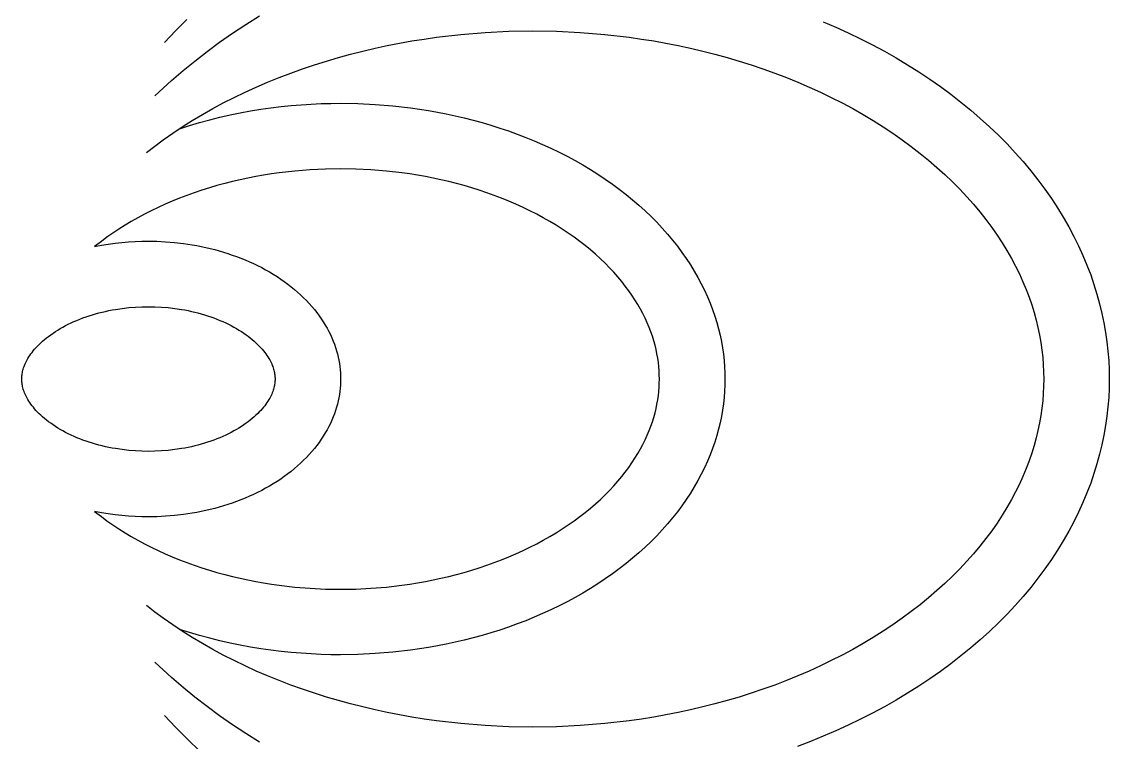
# Model space of a CAD drawing. Extents: x -1 to 583, y 83 to 489.
# Drawn here: x 142.4 to 269.2, y 201.5 to 285.5 of the extents above; entities that cross this region are included whole.
import ezdxf

# ---------------------------------------------------------------- set-up
doc = ezdxf.new("R2010")
doc.units = 0

msp = doc.modelspace()

# ---------------------------------------------------------------- linework, layer by layer
at = {"layer": 'Default'}
for p, q in [((160.329353, 284.456903), (161.654163, 285.790823)), ((168.527587, 285.204915), (170.123697, 286.210865)), ((235.824873, 285.51872), (237.294123, 284.885668)), ((159.036803, 283.091653), (160.329353, 284.456903)), ((165.468917, 283.120815), (166.985687, 284.181295)), ((166.985697, 284.181295), (168.527587, 285.204915)), ((190.749962, 283.707622), (193.584092, 284.035197)), ((193.584092, 284.035197), (196.427652, 284.267155)), ((196.427652, 284.267155), (199.198562, 284.401521)), ((199.198562, 284.40152), (201.972352, 284.446281)), ((201.972352, 284.446281), (204.746172, 284.40152)), ((204.746172, 284.401521), (207.517082, 284.267155)), ((207.517082, 284.267155), (210.360612, 284.035197)), ((210.360612, 284.035197), (213.194742, 283.707622)), ((237.294113, 284.885666), (238.744653, 284.22394)), ((238.744653, 284.223941), (240.174923, 283.533936)), ((164.010587, 282.046935), (165.468917, 283.120815)), ((183.586542, 282.433163), (185.018482, 282.74087)), ((185.018482, 282.74087), (186.444692, 283.020552)), ((186.444692, 283.020552), (187.875702, 283.274806)), ((187.875702, 283.274806), (189.310942, 283.503773)), ((189.310942, 283.503773), (190.749962, 283.707622)), ((213.194742, 283.707622), (214.633792, 283.503773)), ((214.633792, 283.503773), (216.069032, 283.274806)), ((216.069032, 283.274806), (217.500012, 283.020552)), ((217.500012, 283.020552), (218.926252, 282.74087)), ((218.926252, 282.74087), (220.358162, 282.433192)), ((240.174933, 283.533936), (241.583303, 282.816161)), ((241.583303, 282.816164), (242.968223, 282.071126)), ((162.579467, 280.937005), (164.010587, 282.046925)), ((179.323832, 281.351041), (180.738642, 281.738504)), ((180.738642, 281.738503), (182.160502, 282.099296)), ((182.160502, 282.099295), (183.586542, 282.433164)), ((220.358162, 282.433192), (221.784232, 282.099323)), ((221.784232, 282.099324), (223.206092, 281.738531)), ((223.206092, 281.738532), (224.620872, 281.351041)), ((242.968223, 282.071122), (244.328193, 281.299414)), ((161.209957, 279.818245), (162.579467, 280.937005)), ((175.138232, 280.029649), (176.521032, 280.496106)), ((176.521032, 280.496106), (177.918312, 280.937106)), ((177.918312, 280.937106), (179.323832, 281.351041)), ((224.620872, 281.351041), (226.026422, 280.937106)), ((226.026422, 280.937106), (227.423672, 280.496106)), ((227.423672, 280.496106), (228.806502, 280.029649)), ((244.328193, 281.299412), (245.661753, 280.501712)), ((245.661753, 280.501708), (246.967453, 279.678692)), ((159.869737, 278.664605), (161.209957, 279.818245)), ((171.068432, 278.472119), (172.411212, 279.017795)), ((172.411222, 279.017799), (173.764952, 279.535789)), ((173.764962, 279.535789), (175.138222, 280.029649)), ((228.806512, 280.029649), (230.179772, 279.535789)), ((230.179772, 279.535787), (231.533482, 279.017769)), ((231.533482, 279.017765), (232.876292, 278.472117)), ((246.967453, 279.678691), (248.243883, 278.831178)), ((157.913771, 276.863774), (158.882554, 277.774166)), ((158.882557, 277.774165), (159.869741, 278.664604)), ((168.444162, 277.30852), (169.750142, 277.904206)), ((169.750142, 277.904205), (171.068432, 278.47212)), ((232.876292, 278.47212), (234.194582, 277.904205)), ((234.194582, 277.904206), (235.500532, 277.30852)), ((248.243883, 278.831179), (249.489753, 277.959931)), ((249.489753, 277.959928), (250.703763, 277.065849)), ((165.904612, 276.049051), (167.167502, 276.692658)), ((167.167502, 276.692656), (168.444162, 277.308521)), ((235.500532, 277.308521), (236.777192, 276.692656)), ((236.777182, 276.692658), (238.040102, 276.049051)), ((250.703753, 277.065844), (251.884743, 276.149808)), ((163.461472, 274.699181), (164.675422, 275.387916)), ((164.675422, 275.387918), (165.904612, 276.049051)), ((167.880963, 274.89554), (169.071493, 275.11398)), ((169.071493, 275.113979), (170.260663, 275.307499)), ((170.260663, 275.307499), (171.447183, 275.476437)), ((171.447183, 275.476437), (172.629633, 275.621217)), ((172.629633, 275.621217), (173.806813, 275.742262)), ((173.806803, 275.742262), (174.977433, 275.84008)), ((174.977433, 275.84008), (176.140353, 275.915151)), ((176.140353, 275.915151), (177.294503, 275.968039)), ((177.294503, 275.968039), (178.438773, 275.999338)), ((178.438773, 275.999338), (179.572203, 276.009498)), ((179.572203, 276.009554), (181.569403, 275.977607)), ((181.569403, 275.977606), (183.597673, 275.879506)), ((183.597683, 275.879505), (185.651353, 275.712176)), ((185.651353, 275.712175), (187.724163, 275.472823)), ((187.724163, 275.472822), (189.809243, 275.158935)), ((189.809243, 275.158935), (190.854113, 274.973402)), ((238.040102, 276.049051), (239.269262, 275.387918)), ((239.269262, 275.387916), (240.483212, 274.699181)), ((251.884743, 276.149807), (253.031553, 275.212774)), ((253.031553, 275.212772), (254.143113, 274.255757)), ((161.126002, 273.265044), (162.285372, 273.995745)), ((162.285372, 273.995746), (163.461472, 274.699184)), ((163.135073, 273.767442), (164.316113, 274.088018)), ((164.316113, 274.088018), (165.501813, 274.382771)), ((165.501803, 274.382771), (166.690583, 274.651898)), ((166.690583, 274.651898), (167.880963, 274.89554)), ((190.854113, 274.973402), (191.899293, 274.768509)), ((191.899293, 274.768509), (192.943773, 274.544086)), ((192.943773, 274.544086), (193.986553, 274.299964)), ((193.986563, 274.299964), (195.026603, 274.03603)), ((195.026613, 274.03603), (196.062843, 273.752228)), ((240.483212, 274.699184), (241.659312, 273.995746)), ((241.659312, 273.995745), (242.818682, 273.265044)), ((254.143113, 274.255762), (255.218433, 273.279782)), ((160.007952, 272.522825), (161.126002, 273.265041)), ((160.793253, 273.048764), (161.960273, 273.421043)), ((161.960263, 273.421043), (163.135073, 273.767442)), ((196.062843, 273.752228), (197.094283, 273.448472)), ((197.094283, 273.448472), (198.119763, 273.124792)), ((198.119763, 273.124792), (199.138243, 272.781215)), ((199.138253, 272.781215), (200.148603, 272.417826)), ((242.818682, 273.265041), (243.936762, 272.522825)), ((255.218443, 273.279783), (256.256593, 272.285882)), ((157.915952, 271.024391), (158.908103, 271.75385)), ((158.908102, 271.753851), (160.007952, 272.522821)), ((200.148613, 272.417826), (201.149793, 272.03471)), ((201.149792, 272.03471), (202.140673, 271.632064)), ((202.140674, 271.632064), (203.120182, 271.210029)), ((243.936762, 272.522821), (245.036582, 271.753851)), ((245.036572, 271.753854), (246.092002, 270.976671)), ((256.256603, 272.285883), (257.256793, 271.275163)), ((257.256799, 271.275163), (258.218273, 270.248753)), ((156.941103, 270.27193), (157.915954, 271.02439)), ((203.12018, 271.210029), (204.087214, 270.76886)), ((204.087215, 270.76886), (205.04073, 270.308866)), ((205.040729, 270.308866), (205.979625, 269.830359)), ((246.091992, 270.976674), (247.127692, 270.173414)), ((247.127695, 270.173411), (248.116742, 269.365494)), ((258.218273, 270.248753), (259.140349, 269.207773)), ((205.97963, 269.830359), (206.902919, 269.333648)), ((206.902924, 269.333651), (207.80959, 268.819189)), ((207.809586, 268.819192), (208.698614, 268.287401)), ((248.116746, 269.36549), (249.084655, 268.532371)), ((259.14035, 269.207773), (260.022463, 268.153363)), ((170.598123, 267.626412), (169.688352, 267.464783)), ((171.510632, 267.771982), (170.598124, 267.626412)), ((172.425514, 267.901578), (171.510635, 267.771982)), ((174.229735, 268.110112), (172.425515, 267.901578)), ((176.039965, 268.25777), (174.229735, 268.110111)), ((177.805035, 268.343367), (176.039965, 268.257769)), ((179.571945, 268.371871), (177.805035, 268.343367)), ((181.338845, 268.343367), (179.571935, 268.371871)), ((183.103915, 268.257769), (181.338845, 268.343367)), ((184.914145, 268.110111), (183.103915, 268.25777)), ((186.718365, 267.901578), (184.914145, 268.110112)), ((187.633245, 267.771982), (186.718366, 267.901578)), ((188.545756, 267.626412), (187.633248, 267.771982)), ((189.455528, 267.464783), (188.545757, 267.626412)), ((208.698609, 268.2874), (209.569066, 267.738732)), ((209.569063, 267.738737), (210.420019, 267.1737)), ((249.084651, 268.532373), (250.004046, 267.69804)), ((250.004048, 267.698036), (250.900921, 266.839573)), ((260.022468, 268.153363), (260.86411, 267.086703)), ((165.16874, 266.405294), (164.281519, 266.144041)), ((166.065639, 266.65094), (165.168737, 266.405294)), ((166.966967, 266.879653), (166.065635, 266.65094)), ((167.872425, 267.09163), (166.966972, 266.879653)), ((168.781602, 267.286984), (167.872424, 267.09163)), ((169.688354, 267.464784), (168.781603, 267.286984)), ((190.362277, 267.286984), (189.455526, 267.464784)), ((191.271456, 267.09163), (190.362278, 267.286984)), ((192.176908, 266.879653), (191.271455, 267.09163)), ((193.078245, 266.650912), (192.176913, 266.879653)), ((193.975143, 266.405294), (193.078241, 266.650912)), ((194.862361, 266.144041), (193.97514, 266.405294)), ((210.420024, 267.1737), (211.250603, 266.592887)), ((211.250608, 266.592883), (212.059964, 265.99683)), ((250.900924, 266.839573), (251.748408, 265.983396)), ((260.864111, 267.086703), (261.664888, 266.008983)), ((161.65276, 265.257215), (160.804147, 264.932603)), ((162.523077, 265.570199), (161.652761, 265.257215)), ((163.399461, 265.865742), (162.523077, 265.570199)), ((164.281517, 266.144041), (163.39946, 265.865742)), ((195.74442, 265.865742), (194.862363, 266.144041)), ((196.620803, 265.570199), (195.744419, 265.865742)), ((197.491119, 265.257215), (196.620803, 265.570199)), ((198.339733, 264.932603), (197.49112, 265.257215)), ((212.059963, 265.996833), (212.847278, 265.386133)), ((212.847274, 265.386133), (213.611813, 264.761463)), ((251.748411, 265.983396), (252.572104, 265.104303)), ((252.572108, 265.104305), (253.345961, 264.230856)), ((261.664887, 266.008983), (262.424431, 264.921323)), ((158.301258, 263.854431), (157.500256, 263.468041)), ((159.127886, 264.231423), (158.301258, 263.854431)), ((159.962358, 264.590748), (159.127884, 264.231423)), ((160.804144, 264.932604), (159.96236, 264.590748)), ((199.18152, 264.590748), (198.339736, 264.932604)), ((200.015996, 264.231423), (199.181522, 264.590748)), ((200.842622, 263.854431), (200.015994, 264.231423)), ((201.643624, 263.468041), (200.842622, 263.854431)), ((213.611814, 264.761462), (214.352844, 264.123443)), ((214.352842, 264.123445), (215.069714, 263.472782)), ((253.345962, 264.230859), (254.094838, 263.335905)), ((262.424435, 264.921333), (263.142577, 263.824983)), ((263.142581, 263.824983), (263.819095, 262.721073)), ((155.939051, 262.650726), (155.179733, 262.219971)), ((156.707883, 263.064266), (155.939054, 262.650726)), ((157.500254, 263.468041), (156.707888, 263.064266)), ((202.435992, 263.064266), (201.643626, 263.468041)), ((203.204826, 262.650726), (202.435997, 263.064266)), ((203.964117, 262.219942), (203.204827, 262.650726)), ((215.069711, 263.472786), (215.761832, 262.810185)), ((215.761835, 262.810181), (216.428641, 262.136376)), ((254.094838, 263.335909), (254.794382, 262.449619)), ((254.794385, 262.449624), (255.467908, 261.543409)), ((263.819094, 262.721073), (264.453981, 261.610783)), ((153.724001, 261.32606), (153.029791, 260.86522)), ((154.446661, 261.781482), (153.724003, 261.32606)), ((155.179733, 262.21997), (154.446661, 261.781482)), ((204.697217, 261.781482), (203.964117, 262.219942)), ((205.419877, 261.32606), (204.697219, 261.781482)), ((206.114089, 260.86522), (205.419879, 261.32606)), ((216.428642, 262.136376), (217.069625, 261.452101)), ((217.069624, 261.4521), (217.684332, 260.758116)), ((255.46791, 261.543409), (256.092975, 260.648624)), ((264.453982, 261.610783), (265.047184, 260.495273)), ((151.6944, 259.9073), (150.907311, 259.293185)), ((152.346901, 260.387785), (151.694404, 259.907302)), ((153.029794, 260.86522), (152.346901, 260.387785)), ((154.866499, 259.84935), (155.643597, 259.897244)), ((155.643595, 259.897244), (156.412509, 259.925466)), ((156.412509, 259.925466), (157.172025, 259.934779)), ((157.172023, 259.934779), (158.170609, 259.918692)), ((158.170603, 259.918805), (159.184743, 259.869755)), ((159.184733, 259.869755), (160.211573, 259.786104)), ((206.796979, 260.387785), (206.114086, 260.86522)), ((207.449476, 259.907302), (206.796979, 260.387785)), ((208.089809, 259.410732), (207.449476, 259.907302)), ((217.684328, 260.75812), (218.272394, 260.05519)), ((218.272394, 260.055185), (218.833508, 259.34407)), ((256.09297, 260.648629), (256.69114, 259.735669)), ((265.047183, 260.495263), (265.598842, 259.375693)), ((150.907404, 259.29326), (151.703891, 259.448397)), ((151.703893, 259.448397), (152.499674, 259.581126)), ((152.499672, 259.581126), (153.293083, 259.69187)), ((153.293081, 259.69187), (154.082512, 259.78108)), ((154.082517, 259.781081), (154.866501, 259.84935)), ((160.211573, 259.786104), (161.247973, 259.666414)), ((161.247973, 259.666414), (162.290533, 259.50947)), ((162.290532, 259.50947), (162.812953, 259.416704)), ((162.812952, 259.416704), (163.335542, 259.314257)), ((163.33554, 259.314257), (163.857792, 259.202046)), ((163.857793, 259.202046), (164.37917, 259.079985)), ((164.379171, 259.079985), (164.899193, 258.948018)), ((164.89919, 258.948018), (165.417321, 258.806117)), ((165.417326, 258.806117), (165.93303, 258.654225)), ((165.933035, 258.654225), (166.445776, 258.492399)), ((208.698366, 258.913627), (208.089811, 259.410733)), ((209.293941, 258.401003), (208.698368, 258.913631)), ((218.833511, 259.344066), (219.367334, 258.625585)), ((219.36733, 258.625589), (219.873721, 257.900476)), ((256.691138, 259.735671), (257.24243, 258.836399)), ((257.24243, 258.836394), (257.766178, 257.920781)), ((265.598846, 259.375693), (266.109103, 258.253183)), ((166.445774, 258.492399), (166.955015, 258.32061)), ((166.955017, 258.320611), (167.460194, 258.138916)), ((167.460192, 258.138916), (167.960797, 257.947344)), ((167.960797, 257.947344), (168.456238, 257.746035)), ((168.456238, 257.746035), (168.945978, 257.535018)), ((168.945978, 257.535018), (169.429509, 257.314433)), ((209.856718, 257.890321), (209.293939, 258.401002)), ((210.405729, 257.364852), (209.856723, 257.890321)), ((210.921603, 256.843731), (210.405729, 257.364854)), ((219.873721, 257.900478), (220.352454, 257.169579)), ((257.76618, 257.920778), (258.24497, 257.020744)), ((266.109104, 258.253183), (266.578213, 257.128843)), ((169.429509, 257.314434), (169.906267, 257.084451)), ((169.906267, 257.084451), (170.375715, 256.845183)), ((170.375715, 256.845183), (170.837346, 256.596828)), ((170.837346, 256.596827), (171.290679, 256.339582)), ((171.290679, 256.339581), (171.735207, 256.0737)), ((171.735206, 256.0737), (172.170421, 255.799352)), ((211.422999, 256.308634), (210.921603, 256.843727)), ((211.891261, 255.780177), (211.422998, 256.308638)), ((220.352454, 257.169578), (220.803473, 256.433628)), ((220.803473, 256.433632), (221.226721, 255.693448)), ((258.244969, 257.020746), (258.695706, 256.106318)), ((258.695705, 256.106315), (259.103883, 255.208736)), ((266.578213, 257.128843), (267.006457, 256.003733)), ((172.17042, 255.799352), (172.595898, 255.516848)), ((172.595898, 255.516847), (173.011188, 255.226441)), ((173.011188, 255.22644), (173.415866, 254.928414)), ((173.415867, 254.928413), (173.809538, 254.623049)), ((212.344396, 255.238678), (211.89126, 255.780177)), ((212.764963, 254.705847), (212.344396, 255.238682)), ((221.226721, 255.693447), (221.622199, 254.949792)), ((221.622199, 254.94979), (221.989962, 254.203397)), ((259.103883, 255.208735), (259.483697, 254.298795)), ((267.006457, 256.003743), (267.394258, 254.878943)), ((267.394258, 254.878943), (267.74204, 253.755503)), ((173.809538, 254.623049), (174.191808, 254.310714)), ((174.191808, 254.310714), (174.562309, 253.991718)), ((174.562309, 253.991719), (174.920759, 253.666373)), ((174.920759, 253.666373), (175.26682, 253.335073)), ((213.169952, 254.160992), (212.764963, 254.70585)), ((213.536022, 253.63736), (213.169952, 254.160995)), ((213.886683, 253.103255), (213.536022, 253.63736)), ((221.989963, 254.2034), (222.330153, 253.45506)), ((259.483697, 254.298792), (259.823436, 253.406575)), ((267.74204, 253.755503), (268.050311, 252.634433)), ((155.652764, 252.247198), (156.411998, 252.284)), ((156.412, 252.284), (157.172024, 252.296135)), ((157.172066, 252.296248), (157.932062, 252.284113)), ((157.932062, 252.284), (158.691296, 252.247198)), ((175.266819, 253.335072), (175.600208, 252.998184)), ((175.600208, 252.998184), (175.920699, 252.656046)), ((175.920699, 252.656046), (176.228067, 252.309054)), ((176.228067, 252.309054), (176.522086, 251.957575)), ((214.221116, 252.55891), (213.886683, 253.10326)), ((214.538531, 252.00446), (214.221116, 252.558913)), ((222.330154, 253.455062), (222.642884, 252.70548)), ((222.642884, 252.705483), (222.92838, 251.955422)), ((259.823436, 253.406578), (260.134755, 252.504032)), ((260.134755, 252.504036), (260.408708, 251.619468)), ((268.050312, 252.634433), (268.319636, 251.516633)), ((149.541006, 250.977481), (149.905637, 251.108601)), ((149.905637, 251.108601), (150.272836, 251.232384)), ((150.272836, 251.232384), (150.642406, 251.348913)), ((150.642405, 251.348913), (151.01412, 251.458359)), ((151.014119, 251.458359), (151.394216, 251.562442)), ((151.394216, 251.562442), (151.776203, 251.659329)), ((151.776204, 251.659329), (152.159913, 251.749132)), ((152.159914, 251.749132), (152.545203, 251.831908)), ((152.545204, 251.831909), (152.932497, 251.907854)), ((152.932498, 251.907854), (153.321061, 251.976858)), ((153.321063, 251.976857), (154.101548, 252.094346)), ((154.10155, 252.094347), (154.875883, 252.183839)), ((154.875888, 252.183839), (155.65276, 252.247198)), ((158.691291, 252.247198), (159.468192, 252.183839)), ((159.468197, 252.183839), (160.242501, 252.094347)), ((160.242502, 252.094346), (161.022987, 251.976857)), ((161.022991, 251.976858), (161.411582, 251.907854)), ((161.411583, 251.907854), (161.798876, 251.831909)), ((161.798877, 251.831908), (162.184166, 251.749132)), ((162.184167, 251.749132), (162.567876, 251.659329)), ((162.567877, 251.659329), (162.949864, 251.562442)), ((162.949865, 251.562442), (163.329933, 251.458359)), ((163.329933, 251.458359), (163.701676, 251.348913)), ((163.701676, 251.348913), (164.071217, 251.232384)), ((164.071218, 251.232384), (164.438417, 251.108601)), ((164.438417, 251.108601), (164.803076, 250.977481)), ((176.522086, 251.957574), (176.802643, 251.602031)), ((176.802642, 251.60203), (177.069568, 251.24279)), ((177.069568, 251.242789), (177.322749, 250.880247)), ((214.815391, 251.484383), (214.538531, 252.004462)), ((215.07639, 250.956152), (214.815391, 251.484387)), ((222.928379, 251.955419), (223.186923, 251.205583)), ((223.186923, 251.20558), (223.418768, 250.456619)), ((260.408708, 251.619465), (260.654326, 250.726656)), ((268.319636, 251.516643), (268.550635, 250.403133)), ((146.614167, 249.569586), (146.898506, 249.739512)), ((146.898506, 249.739512), (147.207962, 249.914998)), ((147.207963, 249.914998), (147.521342, 250.083343)), ((147.521342, 250.083344), (147.838362, 250.24469)), ((147.838362, 250.244691), (148.158825, 250.399179)), ((148.158825, 250.399179), (148.499721, 250.554599)), ((148.49972, 250.554599), (148.843862, 250.702737)), ((148.843861, 250.702738), (149.191051, 250.843651)), ((149.191051, 250.843651), (149.541006, 250.977481)), ((164.803076, 250.977481), (165.153031, 250.843651)), ((165.153032, 250.843651), (165.500193, 250.702738)), ((165.500193, 250.702737), (165.844335, 250.554599)), ((165.844335, 250.554599), (166.185259, 250.399151)), ((166.185259, 250.399151), (166.505694, 250.244691)), ((166.505694, 250.244691), (166.822742, 250.083345)), ((166.822743, 250.083344), (167.136122, 249.914999)), ((167.136123, 249.914999), (167.445551, 249.739513)), ((167.445551, 249.739513), (167.72989, 249.569587)), ((177.322749, 250.880246), (177.56213, 250.514769)), ((177.56213, 250.514768), (177.787625, 250.146807)), ((177.787626, 250.146807), (177.999264, 249.776701)), ((177.999264, 249.776701), (178.196989, 249.404874)), ((215.320822, 250.420067), (215.07639, 250.956148)), ((215.547955, 249.876448), (215.320823, 250.420064)), ((215.742406, 249.366244), (215.547955, 249.876445)), ((223.418768, 250.456619), (223.624282, 249.70921)), ((260.654325, 250.726655), (260.86523, 249.851795)), ((260.86523, 249.85179), (261.048138, 248.970665)), ((268.550635, 250.403133), (268.743985, 249.294763)), ((144.840319, 248.26846), (145.063557, 248.460569)), ((145.063556, 248.460568), (145.291648, 248.646863)), ((145.291648, 248.646863), (145.536588, 248.83677)), ((145.536588, 248.83677), (145.786157, 249.020497)), ((145.786157, 249.020496), (146.057683, 249.210234)), ((146.057683, 249.210233), (146.333781, 249.393198)), ((146.33378, 249.393197), (146.614168, 249.569586)), ((167.729889, 249.569587), (168.010277, 249.393198)), ((168.010276, 249.393199), (168.286374, 249.210234)), ((168.286374, 249.210235), (168.5579, 249.020497)), ((168.557899, 249.020497), (168.801344, 248.841399)), ((168.801344, 248.841399), (169.040358, 248.656459)), ((169.040358, 248.656459), (169.274602, 248.465508)), ((169.274602, 248.465507), (169.503738, 248.26846)), ((178.196989, 249.404873), (178.380885, 249.031691)), ((178.380885, 249.031691), (178.55098, 248.657521)), ((178.55098, 248.657521), (178.707331, 248.28273)), ((215.920883, 248.850225), (215.742406, 249.36624)), ((216.082907, 248.32882), (215.920883, 248.850225)), ((223.624282, 249.709208), (223.803832, 248.964029)), ((223.803831, 248.964025), (223.95784, 248.221668)), ((261.048138, 248.970668), (261.198873, 248.10704)), ((268.743986, 249.294763), (268.900365, 248.192403)), ((143.760086, 247.153117), (143.912429, 247.334529)), ((143.912429, 247.33453), (144.069655, 247.511765)), ((144.069655, 247.511766), (144.248753, 247.70283)), ((144.248753, 247.702831), (144.433016, 247.888956)), ((144.433016, 247.888957), (144.634127, 248.081404)), ((144.634128, 248.081404), (144.840319, 248.268461)), ((169.503738, 248.26846), (169.70389, 248.087019)), ((169.703889, 248.08702), (169.8993, 247.900499)), ((169.8993, 247.900499), (170.089602, 247.708786)), ((170.089602, 247.708785), (170.274401, 247.511766)), ((170.274401, 247.511765), (170.431627, 247.33453)), ((170.431627, 247.334529), (170.58397, 247.153117)), ((178.707331, 248.28273), (178.850079, 247.907685)), ((178.850079, 247.907685), (178.979365, 247.532781)), ((178.979364, 247.532781), (179.095273, 247.158301)), ((216.227912, 247.802445), (216.082906, 248.328817)), ((216.3478, 247.305507), (216.227912, 247.802443)), ((216.452053, 246.80507), (216.3478, 247.305506)), ((223.957839, 248.221669), (224.08673, 247.482755)), ((224.08673, 247.482755), (224.190983, 246.747849)), ((261.198873, 248.107042), (261.322091, 247.239068)), ((261.322091, 247.239071), (261.415563, 246.388002)), ((268.900366, 248.192403), (269.020564, 247.096903)), ((142.872131, 245.774547), (142.950081, 245.931886)), ((142.950081, 245.931886), (143.032687, 246.086882)), ((143.032687, 246.086882), (143.134428, 246.264428)), ((143.134428, 246.264428), (143.241729, 246.4387)), ((143.241728, 246.4387), (143.354222, 246.60967)), ((143.354222, 246.60967), (143.47157, 246.777366)), ((143.47157, 246.777367), (143.61302, 246.967415)), ((143.61302, 246.967415), (143.760086, 247.153117)), ((170.583971, 247.153117), (170.731065, 246.967415)), ((170.731066, 246.967415), (170.872487, 246.777367)), ((170.872487, 246.777366), (170.989835, 246.60967)), ((170.989835, 246.60967), (171.102329, 246.4387)), ((171.102328, 246.4387), (171.209629, 246.264428)), ((171.209629, 246.264428), (171.31137, 246.086882)), ((171.31137, 246.086882), (171.393976, 245.931886)), ((171.393976, 245.931886), (171.471954, 245.774547)), ((179.095273, 247.1583), (179.19803, 246.784582)), ((179.19803, 246.784581), (179.287805, 246.411992)), ((179.287805, 246.411991), (179.364823, 246.040813)), ((179.364824, 246.040813), (179.429255, 245.671356)), ((216.540332, 246.301586), (216.452053, 246.80507)), ((216.612327, 245.79553), (216.540332, 246.301582)), ((224.190983, 246.747849), (224.271134, 246.017515)), ((224.271134, 246.017513), (224.327663, 245.292259)), ((261.415563, 246.388), (261.482196, 245.534391)), ((269.020564, 247.096903), (269.1054, 246.009023)), ((269.105399, 246.009023), (269.155635, 244.929523)), ((142.483172, 244.615461), (142.510548, 244.746694)), ((142.510604, 244.746694), (142.5421, 244.876996)), ((142.5421, 244.876996), (142.58243, 245.023159)), ((142.58243, 245.023158), (142.627557, 245.16791)), ((142.627557, 245.16791), (142.677285, 245.311166)), ((142.677285, 245.311166), (142.73133, 245.45287)), ((142.73133, 245.45287), (142.79912, 245.614837)), ((142.79912, 245.614838), (142.872131, 245.774547)), ((171.471954, 245.774547), (171.544965, 245.614838)), ((171.544965, 245.614837), (171.612726, 245.45287)), ((171.612726, 245.45287), (171.6668, 245.311166)), ((171.6668, 245.311166), (171.716499, 245.16791)), ((171.716499, 245.16791), (171.761655, 245.023158)), ((171.761655, 245.023159), (171.801984, 244.876996)), ((171.801984, 244.876996), (171.833452, 244.746694)), ((171.833452, 244.746694), (171.860827, 244.615461)), ((179.429255, 245.671356), (179.481382, 245.303931)), ((179.481382, 245.303931), (179.521457, 244.938736)), ((179.521457, 244.938736), (179.549736, 244.576109)), ((216.665893, 245.307794), (216.612328, 245.79553)), ((216.70405, 244.818619), (216.665893, 245.307794)), ((216.72643, 244.339208), (216.704134, 244.818619)), ((224.327663, 245.292259), (224.361162, 244.572593)), ((261.482196, 245.53439), (261.521255, 244.69684)), ((261.521255, 244.69684), (261.534237, 243.8585)), ((269.155635, 244.929523), (269.172286, 243.859113)), ((142.410454, 243.85069), (142.41, 243.867)), ((142.410049, 243.85905), (142.412871, 243.982268)), ((142.412871, 243.735804), (142.410049, 243.85905)), ((142.412024, 243.982268), (142.417951, 244.105373)), ((142.418797, 243.612698), (142.412871, 243.735803)), ((142.417951, 244.105374), (142.427546, 244.228253)), ((142.428393, 243.489847), (142.418797, 243.612698)), ((142.427546, 244.228253), (142.441093, 244.350766)), ((142.44194, 243.367334), (142.428393, 243.489847)), ((142.441008, 244.350765), (142.459917, 244.483466)), ((142.459945, 244.483466), (142.483088, 244.615461)), ((171.860884, 244.615461), (171.884026, 244.483466)), ((171.884139, 244.483466), (171.903048, 244.350765)), ((171.903048, 244.350766), (171.916594, 244.228253)), ((171.917441, 243.489817), (171.903894, 243.367333)), ((171.916594, 244.228253), (171.92619, 244.105374)), ((171.927037, 243.612697), (171.917441, 243.489818)), ((171.92619, 244.105373), (171.932117, 243.982268)), ((171.932963, 243.735803), (171.927037, 243.612698)), ((171.932117, 243.982268), (171.934939, 243.85905)), ((171.934939, 243.85905), (171.932117, 243.735804)), ((179.566274, 243.502678), (179.549623, 243.142845)), ((179.549736, 244.576109), (179.566387, 244.216276)), ((179.571918, 243.859491), (179.566274, 243.502678)), ((179.566387, 244.216276), (179.572031, 243.859491)), ((216.72643, 243.379513), (216.733768, 243.859375)), ((216.733881, 243.859375), (216.726543, 244.339209)), ((224.361162, 244.572597), (224.372169, 243.858999)), ((224.372197, 243.859004), (224.361191, 243.145377)), ((261.534266, 243.858499), (261.521283, 243.02013)), ((269.172201, 243.859113), (269.15555, 242.788673)), ((142.460877, 243.234634), (142.441968, 243.367335)), ((142.484104, 243.102611), (142.460961, 243.234634)), ((142.511536, 242.971406), (142.48416, 243.102611)), ((142.543032, 242.841104), (142.511536, 242.971406)), ((142.583361, 242.694913), (142.543032, 242.841104)), ((142.628488, 242.550161), (142.583361, 242.694913)), ((142.678216, 242.406905), (142.628488, 242.550161)), ((142.732261, 242.26523), (142.678216, 242.406905)), ((142.800051, 242.103234), (142.732261, 242.265229)), ((171.613629, 242.265227), (171.545868, 242.103232)), ((171.667703, 242.406903), (171.613629, 242.265228)), ((171.717402, 242.550159), (171.667703, 242.406903)), ((171.762558, 242.694911), (171.717402, 242.550159)), ((171.802887, 242.841102), (171.762558, 242.694911)), ((171.834355, 242.971404), (171.802887, 242.841102)), ((171.861787, 243.102609), (171.834411, 242.971404)), ((171.885042, 243.234632), (171.8619, 243.102609)), ((171.903951, 243.367333), (171.885042, 243.234632)), ((179.481184, 242.415051), (179.429058, 242.047598)), ((179.52126, 242.780218), (179.481184, 242.415051)), ((179.549538, 243.142845), (179.52126, 242.780218)), ((216.612328, 241.923219), (216.665865, 242.410955)), ((216.665865, 242.410955), (216.704078, 242.900102)), ((216.704078, 242.900102), (216.726373, 243.379513)), ((224.327663, 242.425714), (224.271134, 241.70046)), ((224.361162, 243.14538), (224.327663, 242.425714)), ((261.482196, 242.182579), (261.415563, 241.328999)), ((261.521255, 243.020129), (261.482196, 242.182579)), ((269.155635, 242.788673), (269.105399, 241.709173)), ((142.873062, 241.943552), (142.800051, 242.103233)), ((142.951012, 241.786185), (142.873063, 241.943552)), ((143.033619, 241.631217), (142.951012, 241.786185)), ((143.135359, 241.453643), (143.033618, 241.631217)), ((143.24266, 241.279371), (143.135359, 241.453643)), ((143.355153, 241.108401), (143.242659, 241.279371)), ((143.472501, 240.940705), (143.355153, 241.108401)), ((143.613951, 240.750685), (143.472501, 240.940705)), ((170.87339, 240.940703), (170.731969, 240.750683)), ((170.990738, 241.108399), (170.87339, 240.940703)), ((171.103232, 241.279369), (170.990738, 241.108399)), ((171.210532, 241.453641), (171.103231, 241.279369)), ((171.312301, 241.631215), (171.210532, 241.453641)), ((171.394879, 241.786183), (171.312301, 241.631215)), ((171.472857, 241.94355), (171.394879, 241.786183)), ((171.545868, 242.103231), (171.472857, 241.94355)), ((179.197833, 240.934372), (179.095076, 240.560682)), ((179.287608, 241.306962), (179.197833, 240.934373)), ((179.364626, 241.678141), (179.287607, 241.306963)), ((179.429057, 242.047598), (179.364626, 241.678141)), ((216.349494, 240.420618), (216.454932, 240.928533)), ((216.454933, 240.928528), (216.541518, 241.424618)), ((216.541518, 241.424617), (216.612328, 241.923219)), ((224.190983, 240.970124), (224.08673, 240.235218)), ((224.271134, 241.700458), (224.190983, 240.970124)), ((261.415563, 241.328996), (261.322091, 240.477899)), ((269.1054, 241.709173), (269.020564, 240.621293)), ((143.761017, 240.564983), (143.613951, 240.750685)), ((143.91336, 240.383542), (143.761017, 240.564983)), ((144.070586, 240.206307), (143.91336, 240.383542)), ((144.255385, 240.009287), (144.070586, 240.206306)), ((144.445687, 239.817573), (144.255385, 240.009286)), ((144.641126, 239.631052), (144.445687, 239.817573)), ((144.841278, 239.449612), (144.641126, 239.631053)), ((169.710832, 239.636667), (169.504641, 239.44961)), ((169.911972, 239.829142), (169.710832, 239.636667)), ((170.096234, 240.01524), (169.911971, 239.829143)), ((170.275304, 240.206304), (170.096234, 240.01524)), ((170.43253, 240.38354), (170.275304, 240.206305)), ((170.584873, 240.564981), (170.43253, 240.38354)), ((170.731968, 240.750683), (170.584874, 240.564981)), ((178.849882, 239.811269), (178.707134, 239.436224)), ((178.979168, 240.186201), (178.849882, 239.811269)), ((179.095076, 240.560681), (178.979167, 240.186201)), ((216.082907, 239.389945), (216.227913, 239.916317)), ((216.227913, 239.916313), (216.349494, 240.420615)), ((224.08673, 240.235218), (223.957839, 239.496304)), ((261.198873, 239.609928), (261.048138, 238.7463)), ((261.322091, 240.4779), (261.198873, 239.609926)), ((269.020564, 240.621293), (268.900366, 239.525793)), ((145.070386, 239.252565), (144.841278, 239.449612)), ((145.30463, 239.061613), (145.070386, 239.252564)), ((145.543672, 238.876673), (145.30463, 239.061613)), ((145.787089, 238.697575), (145.543673, 238.876673)), ((146.058615, 238.507865), (145.787089, 238.697575)), ((146.334713, 238.324873), (146.058615, 238.507866)), ((146.6151, 238.148485), (146.334712, 238.324874)), ((168.011179, 238.324874), (167.730791, 238.148485)), ((168.287276, 238.507866), (168.011178, 238.324873)), ((168.558802, 238.697575), (168.287276, 238.507865)), ((168.808399, 238.881329), (168.558802, 238.697574)), ((169.053311, 239.071236), (168.808399, 238.881329)), ((169.281431, 239.257503), (169.053311, 239.071236)), ((169.50464, 239.449611), (169.281431, 239.257502)), ((178.196792, 238.314081), (177.999067, 237.942254)), ((178.380688, 238.687264), (178.196792, 238.314082)), ((178.550783, 239.061462), (178.380688, 238.687264)), ((178.707134, 239.436225), (178.550783, 239.061462)), ((215.547956, 237.842297), (215.742407, 238.352526)), ((215.742407, 238.352522), (215.920884, 238.868537)), ((215.920884, 238.868537), (216.082908, 239.389942)), ((223.803832, 238.753974), (223.624282, 238.008767)), ((223.95784, 239.496307), (223.803831, 238.753978)), ((261.048138, 238.746303), (260.86523, 237.865178)), ((268.743985, 238.423433), (268.550635, 237.315063)), ((268.900365, 239.525793), (268.743986, 238.423433)), ((146.899438, 237.978559), (146.615099, 238.148485)), ((147.208894, 237.803073), (146.899438, 237.978559)), ((147.522274, 237.634756), (147.208895, 237.803073)), ((147.839323, 237.473409), (147.522275, 237.634755)), ((148.159758, 237.31892), (147.839323, 237.473408)), ((148.500654, 237.163472), (148.159758, 237.31892)), ((148.844795, 237.015362), (148.500653, 237.163472)), ((165.845237, 237.163472), (165.501095, 237.015362)), ((166.186161, 237.31892), (165.845237, 237.163472)), ((166.506596, 237.473408), (166.186161, 237.31892)), ((166.823644, 237.634755), (166.506596, 237.473409)), ((167.137024, 237.803073), (166.823645, 237.634756)), ((167.446453, 237.978559), (167.137025, 237.803073)), ((167.730792, 238.148485), (167.446453, 237.978559)), ((177.561933, 237.204187), (177.322552, 236.838738)), ((177.787428, 237.572148), (177.561933, 237.204187)), ((177.999067, 237.942254), (177.787429, 237.572148)), ((215.076419, 236.762622), (215.320823, 237.298674)), ((215.320824, 237.298676), (215.547956, 237.842292)), ((223.418768, 237.261385), (223.186923, 236.512424)), ((223.624282, 238.008764), (223.418768, 237.261384)), ((260.86523, 237.865173), (260.654325, 236.990313)), ((268.550635, 237.315063), (268.319636, 236.201553)), ((149.191984, 236.874448), (148.844794, 237.015361)), ((149.541939, 236.74059), (149.191984, 236.874448)), ((149.90657, 236.609498), (149.541939, 236.74059)), ((150.273769, 236.485715), (149.90657, 236.609498)), ((150.643339, 236.369158), (150.273769, 236.485716)), ((151.015053, 236.259741), (150.643338, 236.369158)), ((151.395149, 236.155629), (151.015052, 236.259741)), ((151.777136, 236.058742), (151.395149, 236.155629)), ((152.160846, 235.968939), (151.777137, 236.058742)), ((152.546136, 235.886163), (152.160847, 235.968939)), ((152.93343, 235.810246), (152.546137, 235.886163)), ((153.321994, 235.741214), (152.933431, 235.810246)), ((161.412484, 235.810246), (161.023893, 235.741214)), ((161.799778, 235.886163), (161.412485, 235.810245)), ((162.185068, 235.968938), (161.799779, 235.886163)), ((162.568778, 236.058742), (162.185069, 235.968939)), ((162.950766, 236.155629), (162.568779, 236.058742)), ((163.330835, 236.259741), (162.950767, 236.155629)), ((163.702578, 236.369158), (163.330835, 236.259741)), ((164.072119, 236.485716), (163.702578, 236.369158)), ((164.439319, 236.609498), (164.07212, 236.485715)), ((164.803978, 236.74059), (164.439319, 236.609498)), ((165.153933, 236.874448), (164.803978, 236.74059)), ((165.501095, 237.015361), (165.153934, 236.874448)), ((176.802446, 236.116953), (176.521889, 235.761382)), ((177.069371, 236.476194), (176.802445, 236.116954)), ((177.322552, 236.838737), (177.069371, 236.476195)), ((214.538532, 235.714309), (214.81542, 236.234388)), ((214.81542, 236.234384), (215.076419, 236.762619)), ((223.186923, 236.512429), (222.928379, 235.762565)), ((260.408708, 236.0975), (260.134755, 235.212932)), ((260.654326, 236.990312), (260.408708, 236.097503)), ((268.319636, 236.201553), (268.050312, 235.083783)), ((154.102481, 235.623725), (153.321996, 235.741214)), ((154.876816, 235.534232), (154.102483, 235.623724)), ((155.653693, 235.470901), (154.876821, 235.534232)), ((156.412931, 235.434071), (155.653697, 235.470901)), ((157.172957, 235.421823), (156.412933, 235.433958)), ((157.932983, 235.434071), (157.172959, 235.421935)), ((158.692189, 235.470901), (157.932984, 235.434071)), ((159.469094, 235.534232), (158.692193, 235.470901)), ((160.243403, 235.623724), (159.469099, 235.534232)), ((161.023889, 235.741214), (160.243404, 235.623725)), ((175.600011, 234.720772), (175.266622, 234.383884)), ((175.920502, 235.06291), (175.600011, 234.720772)), ((176.22787, 235.40993), (175.920502, 235.06291)), ((176.521889, 235.761381), (176.22787, 235.40993)), ((213.536023, 234.081409), (213.886684, 234.615486)), ((213.886684, 234.615481), (214.221117, 235.159859)), ((214.221117, 235.159858), (214.538532, 235.714311)), ((222.642884, 235.012502), (222.330154, 234.26292)), ((222.92838, 235.76256), (222.642884, 235.012499)), ((260.134755, 235.212928), (259.823436, 234.31041)), ((268.050311, 235.083783), (267.74204, 233.962683)), ((174.191611, 233.408241), (173.809341, 233.095906)), ((174.562112, 233.727265), (174.191611, 233.408241)), ((174.920562, 234.052582), (174.562112, 233.727265)), ((175.266623, 234.383883), (174.920562, 234.052583)), ((212.764964, 233.012919), (213.169924, 233.557749)), ((213.169925, 233.557746), (213.536023, 234.081409)), ((221.989962, 233.514586), (221.622199, 232.768222)), ((222.330153, 234.262922), (221.989963, 233.514582)), ((259.483669, 233.418163), (259.103883, 232.508223)), ((259.823436, 234.310413), (259.483669, 233.418168)), ((267.74204, 233.962683), (267.394258, 232.839243)), ((172.595701, 232.202109), (172.170223, 231.919605)), ((173.010991, 232.492544), (172.595701, 232.202109)), ((173.415669, 232.79057), (173.010991, 232.492544)), ((173.809341, 233.095906), (173.41567, 232.79057)), ((211.89126, 231.938592), (212.344396, 232.480063)), ((212.344396, 232.480059), (212.764963, 233.012922)), ((221.226721, 232.024533), (220.803473, 231.284349)), ((221.622199, 232.768219), (221.226721, 232.024536)), ((259.103883, 232.508222), (258.695705, 231.610643)), ((267.394258, 232.839243), (267.006457, 231.714443)), ((170.375518, 230.873804), (169.90607, 230.634536)), ((170.837149, 231.122131), (170.375518, 230.873804)), ((171.290482, 231.379376), (170.837149, 231.122131)), ((171.73501, 231.645286), (171.290482, 231.379376)), ((172.170224, 231.919605), (171.735009, 231.645285)), ((210.405729, 230.353885), (210.921603, 230.875008)), ((210.921603, 230.875012), (211.422999, 231.410105)), ((211.422998, 231.410103), (211.891261, 231.938592)), ((220.803473, 231.284353), (220.352454, 230.548403)), ((258.695706, 231.610641), (258.244969, 230.696242)), ((267.006457, 231.714453), (266.578213, 230.589373)), ((167.459997, 229.580041), (166.95482, 229.398346)), ((167.9606, 229.771613), (167.459995, 229.580041)), ((168.456041, 229.97295), (167.9606, 229.771613)), ((168.945781, 230.183968), (168.456041, 229.972951)), ((169.429312, 230.404525), (168.945781, 230.183969)), ((169.90607, 230.634536), (169.429312, 230.404525)), ((209.293939, 229.317737), (209.856718, 229.828418)), ((209.856723, 229.828418), (210.405729, 230.353887)), ((219.873721, 229.817507), (219.36733, 229.092422)), ((220.352454, 230.548402), (219.873721, 229.817503)), ((257.766178, 229.796178), (257.24243, 228.880593)), ((258.24497, 230.696243), (257.76618, 229.796181)), ((266.109103, 229.465003), (265.598846, 228.342493)), ((266.578213, 230.589373), (266.109104, 229.465003)), ((151.703704, 228.270447), (150.907217, 228.425584)), ((150.907301, 228.425584), (151.69439, 227.811441)), ((152.499487, 228.137689), (151.703706, 228.270446)), ((162.290336, 228.209487), (161.247776, 228.052572)), ((162.812756, 228.302254), (162.290335, 228.209487)), ((163.335345, 228.4047), (162.812755, 228.302253)), ((163.857595, 228.516939), (163.335343, 228.404699)), ((164.378973, 228.639), (163.857596, 228.516939)), ((164.898996, 228.770967), (164.378974, 228.639)), ((165.417124, 228.912868), (164.898993, 228.770967)), ((165.932833, 229.064732), (165.417129, 228.912868)), ((166.445579, 229.226558), (165.932838, 229.064732)), ((166.954818, 229.398347), (166.445577, 229.226558)), ((207.449476, 227.811437), (208.089809, 228.308007)), ((208.089811, 228.308006), (208.698366, 228.805112)), ((208.698368, 228.805108), (209.293941, 229.317736)), ((218.833508, 228.373913), (218.272394, 227.662826)), ((219.367334, 229.092426), (218.833511, 228.373917)), ((257.24243, 228.880588), (256.691138, 227.981288)), ((265.598842, 228.342493), (265.047183, 227.222923)), ((151.694394, 227.811439), (152.346891, 227.330984)), ((152.346891, 227.330984), (153.029784, 226.853521)), ((153.292866, 228.026973), (152.499484, 228.137689)), ((154.082324, 227.937735), (153.292864, 228.026974)), ((154.866304, 227.869466), (154.08232, 227.937735)), ((155.6434, 227.821572), (154.866302, 227.869465)), ((156.412312, 227.79335), (155.643398, 227.821572)), ((157.171828, 227.784093), (156.412312, 227.793406)), ((158.170412, 227.80018), (157.171826, 227.784093)), ((159.184546, 227.849202), (158.170406, 227.80018)), ((160.211376, 227.932881), (159.184536, 227.849202)), ((161.247776, 228.052571), (160.211376, 227.932881)), ((206.114086, 226.85352), (206.796979, 227.330983)), ((206.796979, 227.330983), (207.449476, 227.811438)), ((217.684332, 226.959866), (217.069624, 226.265882)), ((218.272394, 227.662822), (217.684328, 226.959863)), ((256.092975, 227.068333), (255.46791, 226.173548)), ((256.69114, 227.981288), (256.09297, 227.068328)), ((265.047184, 227.222913), (264.453982, 226.107403)), ((153.029781, 226.853521), (153.723991, 226.392709)), ((153.723993, 226.392709), (154.446651, 225.937259)), ((154.446653, 225.937259), (155.179753, 225.498799)), ((203.964147, 225.498798), (204.697219, 225.937258)), ((204.697219, 225.937258), (205.419877, 226.392708)), ((205.419879, 226.392708), (206.114089, 226.85352)), ((217.069625, 226.265881), (216.428642, 225.581606)), ((255.467908, 226.17355), (254.794385, 225.267363)), ((264.453981, 226.107403), (263.819094, 224.997143)), ((155.179753, 225.498799), (155.939043, 225.068015)), ((155.939044, 225.068015), (156.707873, 224.654475)), ((156.707878, 224.654475), (157.500244, 224.2507)), ((201.643626, 224.2507), (202.435992, 224.654503)), ((202.435997, 224.654503), (203.204826, 225.068015)), ((203.204829, 225.068014), (203.964147, 225.498798)), ((215.761832, 224.907797), (215.069711, 224.245196)), ((216.428641, 225.581606), (215.761835, 224.907801)), ((254.094838, 224.381052), (253.345962, 223.486098)), ((254.794382, 225.267368), (254.094838, 224.38105)), ((263.819095, 224.997143), (263.142581, 223.893233)), ((157.500246, 224.2507), (158.301248, 223.864338)), ((158.301248, 223.864338), (159.127876, 223.487318)), ((159.127874, 223.487318), (159.962348, 223.128021)), ((159.96235, 223.128022), (160.804134, 222.786166)), ((198.339736, 222.786166), (199.18152, 223.128022)), ((199.181522, 223.128021), (200.015996, 223.487318)), ((200.015994, 223.487318), (200.842622, 223.864338)), ((200.842622, 223.864338), (201.643624, 224.2507)), ((214.352844, 223.594541), (213.611814, 222.95655)), ((215.069714, 224.2452), (214.352842, 223.594537)), ((253.345961, 223.486101), (252.572108, 222.612652)), ((263.142577, 223.893233), (262.424435, 222.796853)), ((160.804137, 222.786167), (161.65275, 222.461527)), ((161.652751, 222.461527), (162.523067, 222.148543)), ((162.523067, 222.148543), (163.399451, 221.853)), ((163.39945, 221.853), (164.281507, 221.574701)), ((194.862363, 221.574701), (195.74442, 221.853)), ((195.744419, 221.853), (196.620803, 222.148571)), ((196.620803, 222.148571), (197.491119, 222.461555)), ((197.49112, 222.461555), (198.339733, 222.786167)), ((212.847278, 222.331851), (212.059963, 221.721179)), ((213.611813, 222.956549), (212.847274, 222.331851)), ((252.572104, 222.612654), (251.748411, 221.733561)), ((262.424431, 222.796863), (261.664887, 221.709233)), ((164.28151, 221.574701), (165.16876, 221.313476)), ((165.168757, 221.313476), (166.06563, 221.06783)), ((166.065635, 221.06783), (166.966967, 220.839089)), ((166.966972, 220.839089), (167.872425, 220.627112)), ((167.872424, 220.627112), (168.781602, 220.431758)), ((190.362278, 220.431758), (191.271456, 220.627112)), ((191.271455, 220.627112), (192.176908, 220.839089)), ((192.176913, 220.839089), (193.078245, 221.06783)), ((193.078241, 221.06783), (193.975143, 221.313476)), ((193.97514, 221.313476), (194.862361, 221.574701)), ((211.250603, 221.125105), (210.420024, 220.544292)), ((212.059964, 221.721182), (211.250608, 221.125101)), ((250.900921, 220.877414), (250.004048, 220.018923)), ((251.748408, 221.733563), (250.900924, 220.877414)), ((260.86411, 220.631483), (260.022468, 219.564823)), ((261.664888, 221.709233), (260.864111, 220.631483)), ((168.781603, 220.431758), (169.688354, 220.253958)), ((169.688352, 220.253959), (170.598123, 220.09233)), ((170.598124, 220.09233), (171.510632, 219.94676)), ((171.510635, 219.94676), (172.425514, 219.817164)), ((172.425515, 219.817164), (174.229735, 219.60863)), ((174.229735, 219.60863), (176.039965, 219.461)), ((176.039965, 219.461), (177.805035, 219.375402)), ((177.805035, 219.375402), (179.571945, 219.346898)), ((179.571935, 219.346898), (181.338845, 219.375402)), ((181.338845, 219.375402), (183.103915, 219.461)), ((183.103915, 219.461), (184.914145, 219.60863)), ((184.914145, 219.60863), (186.718365, 219.817164)), ((186.718366, 219.817164), (187.633245, 219.94676)), ((187.633248, 219.94676), (188.545756, 220.09233)), ((188.545757, 220.09233), (189.455528, 220.253959)), ((189.455526, 220.253958), (190.362277, 220.431758)), ((208.698614, 219.43061), (207.809586, 218.898791)), ((209.569066, 219.979281), (208.698609, 219.430613)), ((210.420019, 220.544293), (209.569063, 219.979285)), ((250.004046, 220.018919), (249.084651, 219.184614)), ((260.022463, 219.564823), (259.14035, 218.510413)), ((206.902919, 218.384334), (205.97963, 217.887652)), ((207.80959, 218.898792), (206.902924, 218.38433)), ((248.116742, 218.351474), (247.127695, 217.543557)), ((249.084655, 219.184617), (248.116746, 218.351469)), ((259.140349, 218.510413), (258.218273, 217.469433)), ((157.915944, 216.692566), (156.941093, 217.445026)), ((204.087214, 216.949123), (203.12018, 216.507954)), ((205.04073, 217.409117), (204.087215, 216.949123)), ((205.979625, 217.887652), (205.040729, 217.409116)), ((247.127692, 217.543554), (246.091992, 216.740294)), ((258.218273, 217.469433), (257.256799, 216.443023)), ((158.908093, 215.963106), (157.915942, 216.692565)), ((160.007942, 215.194165), (158.908092, 215.963107)), ((201.149793, 215.683272), (200.148613, 215.300156)), ((202.140673, 216.085947), (201.149792, 215.683273)), ((203.120182, 216.507954), (202.140674, 216.085947)), ((245.036582, 215.963109), (243.936762, 215.194167)), ((246.092002, 216.740297), (245.036572, 215.963114)), ((257.256793, 216.443023), (256.256603, 215.432303)), ((161.125992, 214.451947), (160.007942, 215.194163)), ((161.960273, 214.297108), (160.793253, 214.669387)), ((162.285362, 213.721243), (161.125992, 214.451944)), ((163.135073, 213.95068), (161.960263, 214.297108)), ((197.094283, 214.269509), (196.062843, 213.965782)), ((198.119763, 214.59319), (197.094283, 214.26951)), ((199.138243, 214.936767), (198.119763, 214.59319)), ((200.148603, 215.300156), (199.138253, 214.936767)), ((242.818682, 214.451946), (241.659312, 213.721245)), ((243.936762, 215.194165), (242.818682, 214.451949)), ((255.218433, 214.438404), (254.143113, 213.462424)), ((256.256593, 215.432304), (255.218443, 214.438403)), ((163.461462, 213.017774), (162.285362, 213.721241)), ((164.316113, 213.630133), (163.135073, 213.950681)), ((164.675412, 212.329071), (163.461462, 213.017777)), ((165.501813, 213.335352), (164.316113, 213.630133)), ((166.690583, 213.066225), (165.501803, 213.335352)), ((167.880963, 212.822583), (166.690583, 213.066225)), ((192.943773, 213.173896), (191.899293, 212.949473)), ((193.986553, 213.418046), (192.943773, 213.173896)), ((195.026603, 213.681952), (193.986563, 213.418046)), ((196.062843, 213.965782), (195.026613, 213.681951)), ((240.483212, 213.017779), (239.269262, 212.329073)), ((241.659312, 213.721243), (240.483212, 213.017776)), ((254.143113, 213.462429), (253.031553, 212.505414)), ((165.904602, 211.667907), (164.675412, 212.329068)), ((169.071463, 212.604143), (167.880963, 212.822583)), ((170.260663, 212.410624), (169.071463, 212.604144)), ((171.447183, 212.241686), (170.260663, 212.410624)), ((172.629633, 212.096906), (171.447183, 212.241686)), ((173.806813, 211.975861), (172.629633, 212.096906)), ((174.977433, 211.878043), (173.806803, 211.975861)), ((176.140353, 211.802972), (174.977433, 211.878044)), ((177.294473, 211.750085), (176.140353, 211.802973)), ((178.438773, 211.718814), (177.294473, 211.750085)), ((179.572203, 211.708513), (178.438773, 211.718955)), ((181.569403, 211.740404), (179.572203, 211.708429)), ((183.597673, 211.838477), (181.569403, 211.740404)), ((185.651353, 212.005806), (183.597683, 211.838477)), ((187.724163, 212.245159), (185.651353, 212.005807)), ((189.809243, 212.559047), (187.724163, 212.24516)), ((190.854113, 212.74458), (189.809243, 212.559047)), ((191.899293, 212.949473), (190.854113, 212.74458)), ((239.269262, 212.32907), (238.040102, 211.667909)), ((253.031553, 212.505414), (251.884743, 211.568409)), ((158.882543, 209.942903), (157.91376, 210.853295)), ((167.167492, 211.024328), (165.904602, 211.667907)), ((168.444152, 210.408467), (167.167492, 211.024332)), ((236.777182, 211.024304), (235.500552, 210.408467)), ((238.040102, 211.667907), (236.777182, 211.0243)), ((250.703763, 210.652378), (249.489753, 209.75827)), ((251.884743, 211.56841), (250.703753, 210.652374)), ((159.86973, 209.052465), (158.882546, 209.942904)), ((169.750132, 209.812752), (168.444152, 210.408466)), ((171.068422, 209.244836), (169.750132, 209.812751)), ((172.411202, 208.699191), (171.068422, 209.244839)), ((232.876282, 209.244841), (231.533472, 208.699193)), ((234.194572, 209.812753), (232.876282, 209.244838)), ((235.500552, 210.408468), (234.194572, 209.812754)), ((249.489753, 209.758266), (248.243883, 208.887018)), ((161.209946, 207.898794), (159.869726, 209.052464)), ((162.579456, 206.780044), (161.209946, 207.898804)), ((173.764942, 208.181199), (172.411212, 208.699189)), ((175.138212, 207.687309), (173.764952, 208.181198)), ((230.179762, 208.181169), (228.806502, 207.687309)), ((231.533472, 208.699189), (230.179762, 208.181171)), ((246.967453, 208.039507), (245.661753, 207.216519)), ((248.243883, 208.887019), (246.967453, 208.039506)), ((164.010576, 205.670154), (162.579456, 206.780044)), ((176.521022, 207.220881), (175.138222, 207.687309)), ((177.918302, 206.779852), (176.521022, 207.22088)), ((179.323822, 206.365945), (177.918302, 206.779852)), ((226.026412, 206.779851), (224.620862, 206.365916)), ((227.423662, 207.220879), (226.026412, 206.779851)), ((228.806492, 207.687308), (227.423662, 207.22088)), ((245.661753, 207.216517), (244.328193, 206.418817)), ((165.468906, 204.596234), (164.010576, 205.670154)), ((180.738632, 205.978454), (179.323822, 206.365945)), ((182.160462, 205.617633), (180.738632, 205.978454)), ((183.586532, 205.283784), (182.160462, 205.617633)), ((221.784222, 205.617633), (220.358152, 205.283784)), ((223.206082, 205.978454), (221.784222, 205.617633)), ((224.620862, 206.365916), (223.206082, 205.978453)), ((242.968223, 205.647111), (241.583303, 204.902065)), ((244.328193, 206.418815), (242.968223, 205.647107)), ((160.329303, 203.260214), (159.036783, 204.625434)), ((166.985676, 203.535754), (165.468906, 204.596234)), ((185.018472, 204.976077), (183.586532, 205.283784)), ((186.444712, 204.696395), (185.018472, 204.976077)), ((187.875692, 204.442169), (186.444712, 204.696395)), ((189.310932, 204.213174), (187.875692, 204.442169)), ((190.749952, 204.009325), (189.310932, 204.213174)), ((214.633782, 204.213174), (213.194732, 204.009325)), ((216.069022, 204.442141), (214.633782, 204.213174)), ((217.500002, 204.696395), (216.069022, 204.442141)), ((218.926242, 204.976077), (217.500002, 204.696395)), ((220.358152, 205.283784), (218.926242, 204.976077)), ((240.174923, 204.184259), (238.744653, 203.494254)), ((241.583303, 204.902064), (240.174933, 204.184261)), ((161.654143, 201.926264), (160.329313, 203.260214)), ((168.527576, 202.512164), (166.985686, 203.535754)), ((193.584082, 203.68175), (190.749952, 204.009325)), ((196.427642, 203.449792), (193.584082, 203.68175)), ((199.198552, 203.315426), (196.427642, 203.449792)), ((201.972342, 203.270694), (199.198552, 203.315426)), ((204.746162, 203.315426), (201.972342, 203.270694)), ((207.517072, 203.449792), (204.746162, 203.315426)), ((210.360602, 203.68175), (207.517072, 203.449792)), ((213.194732, 204.009325), (210.360602, 203.68175)), ((237.294123, 202.832529), (235.824873, 202.199505)), ((238.744653, 203.494255), (237.294113, 202.832529)), ((163.246783, 200.401814), (161.654143, 201.926264)), ((170.123686, 201.506184), (168.527576, 202.512164)), ((234.338523, 201.595491), (232.836763, 201.020831)), ((235.824873, 202.199501), (234.338523, 201.595489))]:
    msp.add_line(p, q, dxfattribs=at)

doc.saveas('drawing.dxf')
